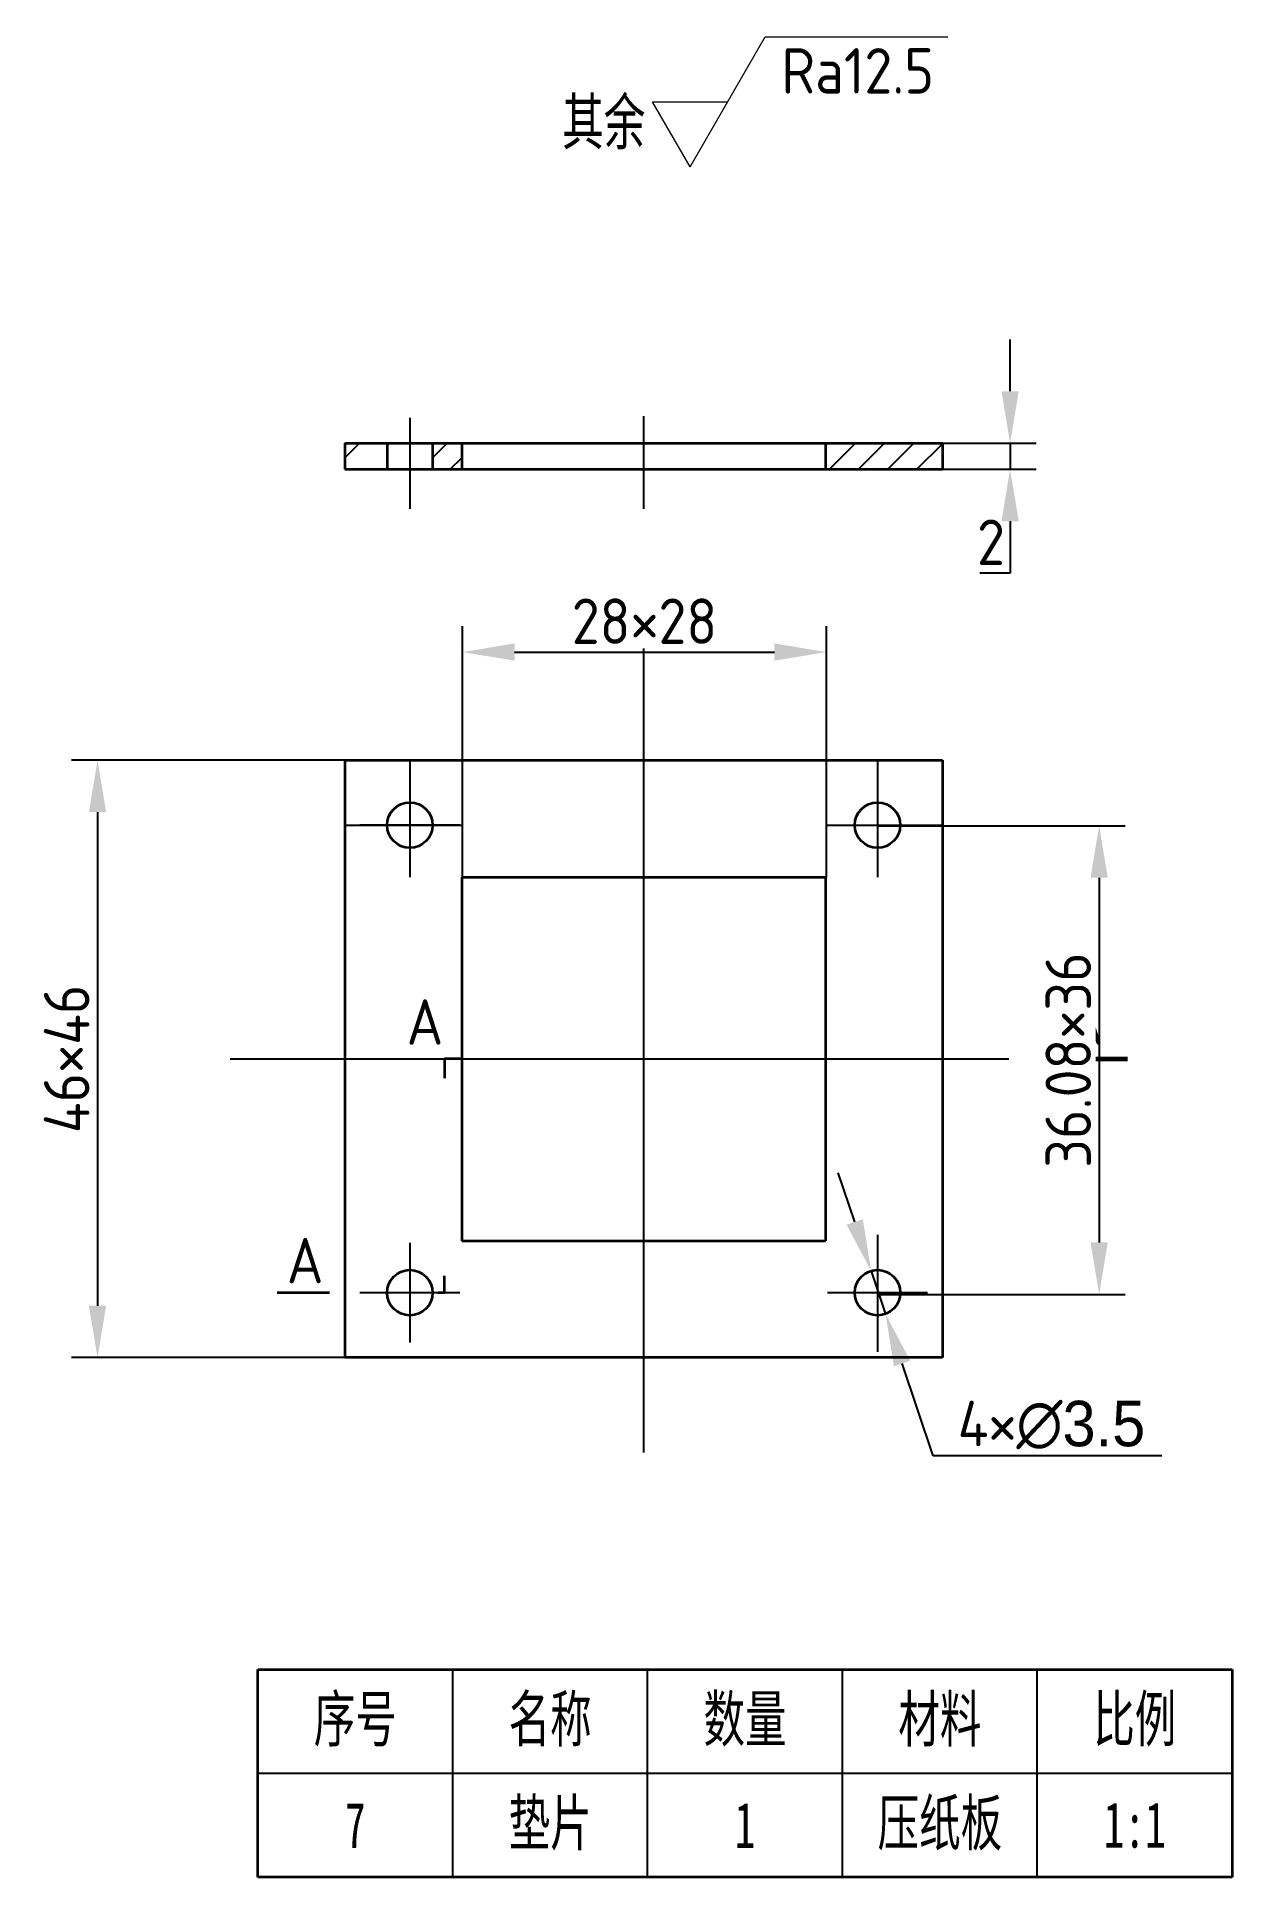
# Model space of a CAD drawing. Header units: millimetres. Extents: x 2455 to 2547, y 2188 to 2330.
import ezdxf

# ---------------------------------------------------------------- set-up
doc = ezdxf.new("R2010")
doc.units = ezdxf.units.MM
doc.linetypes.add('CENTERX2', pattern=[101.6, 63.5, -12.7, 12.7, -12.7])
doc.linetypes.add('HIDDENX2', pattern=[19.05, 12.7, -6.35])
for name, color, linetype in [('中心线', 1, 'CENTERX2'), ('标注', 3, 'Continuous'), ('细实线', 7, 'Continuous'), ('虚线', 7, 'HIDDENX2')]:
    doc.layers.add(name, color=color, linetype=linetype)
doc.layers.add('粗实线', color=7, linetype='Continuous', lineweight=35)
doc.styles.add('ISOCP', font='isocp.shx', dxfattribs={"height": 3.5})
doc.styles.add('仿宋', font='simfang.ttf', dxfattribs={"width": 0.67, "height": 3.5})
doc.styles.add('长仿宋体', font='simfang.ttf', dxfattribs={"width": 0.67, "height": 3.5})
doc.dimstyles.new('ISO-25$0', dxfattribs={"dimtxt": 3.5, "dimasz": 4, "dimexe": 2, "dimexo": 0, "dimtad": 1, "dimtoh": 1, "dimdsep": 46, "dimtxsty": 'ISOCP', "dimcen": 2.5, "dimadec": 0, "dimazin": 0, "dimtfac": 1, "dimtmove": 0, "dimatfit": 3, "dimfxl": 1, "dimtfill": 1, "dimarcsym": 0})
doc.dimstyles.new('ISO-25$3', dxfattribs={"dimtxt": 3.5, "dimasz": 4, "dimexe": 2, "dimexo": 0, "dimtad": 1, "dimtoh": 1, "dimdsep": 46, "dimtxsty": 'ISOCP', "dimcen": 2.5, "dimadec": 0, "dimazin": 0, "dimtfac": 1, "dimtmove": 0, "dimatfit": 3, "dimfxl": 1, "dimtfill": 1, "dimarcsym": 0})

# ---------------------------------------------------------------- blocks, each defined once
blk = doc.blocks.new('*D12')
at = {"layer": 'Defpoints', "color": 0, "ltscale": 0.01, "transparency": 16777216}
for p in [(2478.92, 2273.87), (2459.88, 2227.87), (2478.92, 2227.87)]:
    blk.add_point(p, dxfattribs=at)
at = {"layer": '标注', "color": 0, "lineweight": -2, "ltscale": 0.01, "transparency": 16777216}
for p, q in [((2478.92, 2273.87), (2457.88, 2273.87)), ((2459.88, 2269.87), (2459.88, 2231.87)), ((2478.92, 2227.87), (2457.88, 2227.87))]:
    blk.add_line(p, q, dxfattribs=at)
at = {"layer": '标注', "color": 0, "ltscale": 0.01, "transparency": 16777216}
for points in [[(2459.21, 2269.87), (2460.54, 2269.87), (2459.88, 2273.87)], [(2459.21, 2231.87), (2460.54, 2231.87), (2459.88, 2227.87)]]:
    blk.add_solid(points, dxfattribs=at)
at = {"layer": '标注', "color": 0, "ltscale": 0.01, "transparency": 16777216, "insert": (2457.5, 2250.87), "char_height": 3.5, "attachment_point": 5, "rotation": 90, "style": 'ISOCP', "bg_fill": 3, "box_fill_scale": 1.1, "bg_fill_color": 256, "bg_fill_true_color": 13158600, "bg_fill_transparency": 0}
blk.add_mtext('46×46', dxfattribs=at)
blk = doc.blocks.new('*D13')
at = {"layer": 'Defpoints', "color": 0, "ltscale": 0.01, "transparency": 16777216}
for p in [(2519.98, 2268.82), (2519.98, 2232.74), (2536.98, 2232.74)]:
    blk.add_point(p, dxfattribs=at)
at = {"layer": '标注', "color": 0, "lineweight": -2, "ltscale": 0.01, "transparency": 16777216}
for p, q in [((2519.98, 2268.82), (2538.98, 2268.82)), ((2536.98, 2264.82), (2536.98, 2236.74)), ((2519.98, 2232.74), (2538.98, 2232.74))]:
    blk.add_line(p, q, dxfattribs=at)
at = {"layer": '标注', "color": 0, "ltscale": 0.01, "transparency": 16777216}
for points in [[(2536.31, 2264.82), (2537.64, 2264.82), (2536.98, 2268.82)], [(2536.31, 2236.74), (2537.64, 2236.74), (2536.98, 2232.74)]]:
    blk.add_solid(points, dxfattribs=at)
at = {"layer": '标注', "color": 0, "ltscale": 0.01, "transparency": 16777216, "insert": (2534.6, 2250.78), "char_height": 3.5, "attachment_point": 5, "rotation": 90, "style": 'ISOCP', "bg_fill": 3, "box_fill_scale": 1.1, "bg_fill_color": 256, "bg_fill_true_color": 13158600, "bg_fill_transparency": 0}
blk.add_mtext('36.08×36', dxfattribs=at)
blk = doc.blocks.new('*D14')
at = {"layer": 'Defpoints', "color": 0, "ltscale": 0.01, "transparency": 16777216}
for p in [(2515.98, 2282.19), (2487.98, 2264.87), (2515.98, 2264.87)]:
    blk.add_point(p, dxfattribs=at)
at = {"layer": '标注', "color": 0, "lineweight": -2, "ltscale": 0.01, "transparency": 16777216}
for p, q in [((2487.98, 2264.87), (2487.98, 2284.19)), ((2515.98, 2264.87), (2515.98, 2284.19)), ((2491.98, 2282.19), (2511.98, 2282.19))]:
    blk.add_line(p, q, dxfattribs=at)
at = {"layer": '标注', "color": 0, "ltscale": 0.01, "transparency": 16777216}
for points in [[(2491.98, 2282.86), (2491.98, 2281.53), (2487.98, 2282.19)], [(2511.98, 2282.86), (2511.98, 2281.53), (2515.98, 2282.19)]]:
    blk.add_solid(points, dxfattribs=at)
at = {"layer": '标注', "color": 0, "ltscale": 0.01, "transparency": 16777216, "insert": (2501.98, 2284.57), "char_height": 3.5, "attachment_point": 5, "style": 'ISOCP', "bg_fill": 3, "box_fill_scale": 1.1, "bg_fill_color": 256, "bg_fill_true_color": 13158600, "bg_fill_transparency": 0}
blk.add_mtext('28×28', dxfattribs=at)
blk = doc.blocks.new('*D15')
at = {"layer": 'Defpoints', "color": 0, "ltscale": 0.01, "transparency": 16777216}
for p in [(2519.43, 2234.53), (2520.54, 2231.21)]:
    blk.add_point(p, dxfattribs=at)
at = {"layer": '标注', "color": 0, "lineweight": -2, "ltscale": 0.01, "transparency": 16777216}
for p, q in [((2518.16, 2238.32), (2516.89, 2242.11)), ((2519.43, 2234.53), (2520.54, 2231.21)), ((2524.2, 2220.3), (2521.81, 2227.42)), ((2541.8, 2220.3), (2524.2, 2220.3))]:
    blk.add_line(p, q, dxfattribs=at)
at = {"layer": '标注', "color": 0, "ltscale": 0.01, "transparency": 16777216}
for points in [[(2518.79, 2238.53), (2517.53, 2238.11), (2519.43, 2234.53)], [(2522.44, 2227.63), (2521.18, 2227.2), (2520.54, 2231.21)]]:
    blk.add_solid(points, dxfattribs=at)
at = {"layer": '标注', "color": 0, "ltscale": 0.01, "transparency": 16777216, "insert": (2533.31, 2222.68), "char_height": 3.5, "attachment_point": 5, "style": 'ISOCP', "bg_fill": 3, "box_fill_scale": 1.1, "bg_fill_color": 256, "bg_fill_true_color": 13158600, "bg_fill_transparency": 0}
blk.add_mtext('4×{\\fGulim|b0|i0|c134|p0;∅3.5}', dxfattribs=at)
blk = doc.blocks.new('*D16')
at = {"layer": 'Defpoints', "color": 0, "ltscale": 0.01, "transparency": 16777216}
for p in [(2524.92, 2298.27), (2524.92, 2296.27), (2530.12, 2296.27)]:
    blk.add_point(p, dxfattribs=at)
at = {"layer": '标注', "color": 0, "lineweight": -2, "ltscale": 0.01, "transparency": 16777216}
for p, q in [((2530.12, 2302.27), (2530.12, 2306.27)), ((2524.92, 2298.27), (2532.12, 2298.27)), ((2530.12, 2298.27), (2530.12, 2296.27)), ((2524.92, 2296.27), (2532.12, 2296.27)), ((2530.12, 2292.27), (2530.12, 2288.27)), ((2530.12, 2288.27), (2527.8, 2288.27))]:
    blk.add_line(p, q, dxfattribs=at)
at = {"layer": '标注', "color": 0, "ltscale": 0.01, "transparency": 16777216}
for points in [[(2529.46, 2302.27), (2530.79, 2302.27), (2530.12, 2298.27)], [(2529.46, 2292.27), (2530.79, 2292.27), (2530.12, 2296.27)]]:
    blk.add_solid(points, dxfattribs=at)
at = {"layer": '标注', "color": 0, "ltscale": 0.01, "transparency": 16777216, "insert": (2528.65, 2290.65), "char_height": 3.5, "attachment_point": 5, "style": 'ISOCP'}
blk.add_mtext('2', dxfattribs=at)
blk = doc.blocks.new('小明细框')
at = {"lineweight": 35}
for p, q in [((-75, 0), (-75, 16)), ((-75, 16), (0, 16)), ((0, 16), (0, 0)), ((0, 0), (-75, 0))]:
    blk.add_line(p, q, dxfattribs=at)
at = {"lineweight": -3}
for p, q in [((-60, 0), (-60, 16)), ((-45, 0), (-45, 16)), ((-30, 0), (-30, 16)), ((-15, 0), (-15, 16)), ((-75, 8), (0, 8))]:
    blk.add_line(p, q, dxfattribs=at)
at = {"lineweight": 35, "char_height": 3.5, "attachment_point": 5, "style": '仿宋'}
for s, insert in [('\\pxqc;序号', (-67.5, 12)), ('\\pxqc;名称', (-52.5, 12)), ('\\pxqc;数量', (-37.5, 12)), ('\\pxqc;材料', (-22.5, 12)), ('\\pxqc;比例', (-7.5, 12))]:
    blk.add_mtext_dynamic_manual_height_columns(s, width=15, gutter_width=17.5, heights=[0], dxfattribs=dict(at, insert=insert))
blk = doc.blocks.new('去除表面')
at = {"layer": '标注', "lineweight": 0}
for p, q in [((0, 0), (5.77, 10)), ((0, 0), (-2.89, 5)), ((-2.89, 5), (2.89, 5))]:
    blk.add_line(p, q, dxfattribs=at)
blk = doc.blocks.new('去除材料')
at = {"layer": '粗实线', "color": 3, "lineweight": 0}
blk.add_line((5.77, 10), (19.84, 10), dxfattribs=at)
blk.add_blockref('去除表面', (0, 0), dxfattribs=at)
blk = doc.blocks.new('RA12.5NEW')
at = {"color": 3, "lineweight": 35}
blk.add_blockref('去除材料', (0, 0), dxfattribs=at)
at = {"color": 3, "lineweight": 0, "insert": (7.03, 9.13), "char_height": 3.5, "attachment_point": 1, "style": 'ISOCP'}
blk.add_mtext_dynamic_manual_height_columns('Ra12.5', width=14.0667, gutter_width=17.5, heights=[0], dxfattribs=at)

msp = doc.modelspace()

# ---------------------------------------------------------------- hatches: boundary and pattern name
at = {"layer": '细实线', "transparency": 33554687}
h = msp.add_hatch(dxfattribs=at)
h.set_pattern_fill('ANSI31', color=256, scale=0.5)
h.set_pattern_definition([(45, (-397.8522, -13.873), (-1.122532, 1.122532), [])])
h.paths.add_polyline_path([(2487.916, 2296.272), (2487.916, 2298.272), (2485.666, 2298.272), (2485.666, 2296.272)])
h.paths.add_polyline_path([(2515.916, 2298.272), (2515.916, 2296.272), (2524.916, 2296.272), (2524.916, 2298.272)])
at = {"layer": '虚线'}
h = msp.add_hatch(dxfattribs=at)
h.set_pattern_fill('ANSI31', color=256)
h.set_pattern_definition([(45, (-397.8522, -13.873), (-2.245064, 2.245064), [])])
h.paths.add_polyline_path([(2478.916, 2298.272), (2478.916, 2296.272), (2482.166, 2296.272), (2482.166, 2298.272)])

# ---------------------------------------------------------------- linework, layer by layer
at = {"layer": '中心线'}
for p, q in [((2483.916, 2300.238), (2483.916, 2293.212)), ((2501.916, 2300.357), (2501.916, 2293.212)), ((2501.916, 2284.065), (2501.916, 2217.405)), ((2483.916, 2273.868), (2483.916, 2264.868)), ((2519.916, 2273.868), (2519.916, 2264.868)), ((2478.916, 2268.868), (2487.916, 2268.868)), ((2487.755, 2268.868), (2480.078, 2268.868)), ((2515.916, 2268.868), (2524.916, 2268.868)), ((2470.093, 2250.868), (2530.015, 2250.868)), ((2483.916, 2236.707), (2483.916, 2229.029)), ((2519.916, 2237.313), (2519.916, 2228.313)), ((2487.755, 2232.868), (2480.078, 2232.868)), ((2523.755, 2232.868), (2516.078, 2232.868))]:
    msp.add_line(p, q, dxfattribs=at)
at = {"layer": '粗实线'}
for p, q in [((2478.916, 2298.272), (2478.916, 2296.272)), ((2478.916, 2298.272), (2524.916, 2298.272)), ((2482.166, 2298.272), (2482.166, 2296.272)), ((2485.666, 2298.272), (2485.666, 2296.272)), ((2487.916, 2298.272), (2487.916, 2296.272)), ((2515.916, 2298.272), (2515.916, 2296.272)), ((2524.916, 2298.272), (2524.916, 2296.272)), ((2478.916, 2296.272), (2524.916, 2296.272)), ((2478.916, 2273.868), (2478.916, 2227.868)), ((2478.916, 2273.868), (2524.916, 2273.868)), ((2524.916, 2273.868), (2524.916, 2227.868)), ((2487.916, 2264.868), (2487.916, 2236.868)), ((2487.916, 2264.868), (2515.916, 2264.868)), ((2515.916, 2264.868), (2515.916, 2236.868)), ((2487.916, 2250.868), (2486.586, 2250.868)), ((2486.586, 2250.868), (2486.586, 2249.386)), ((2487.916, 2236.868), (2515.916, 2236.868)), ((2486.586, 2232.868), (2486.586, 2234.159)), ((2477.739, 2232.868), (2473.693, 2232.868)), ((2486.586, 2232.868), (2486.093, 2232.868)), ((2524.916, 2227.868), (2478.916, 2227.868))]:
    msp.add_line(p, q, dxfattribs=at)
at = {"layer": '粗实线', "const_width": 0.35}
msp.add_lwpolyline([(2532.759, 2250.868), (2539.17, 2250.868)], dxfattribs=at)
at = {"layer": '粗实线'}
for centre in [(2483.916, 2268.868), (2519.916, 2268.868), (2483.916, 2232.868), (2519.916, 2232.868)]:
    msp.add_circle(centre, 1.75, dxfattribs=at)

# ---------------------------------------------------------------- block references
at = {"layer": '细实线'}
for name, p in [('RA12.5NEW', (2505.489, 2319.565)), ('小明细框', (2547.218, 2187.866))]:
    msp.add_blockref(name, p, dxfattribs=at)

# ---------------------------------------------------------------- texts
at = {"layer": '粗实线', "char_height": 3.5, "attachment_point": 1, "style": 'ISOCP'}
for insert in [(2483.667, 2255.467), (2534.48, 2255.467), (2474.445, 2237.096)]:
    msp.add_mtext_dynamic_manual_height_columns('A', width=5.12972, gutter_width=17.5, heights=[0], dxfattribs=dict(at, insert=insert))
at = {"layer": '细实线', "char_height": 3.5}
for s, width, insert, attachment_point, style in [('{\\C3;其余}', 7.98759, (2495.645, 2324.78), 1, '长仿宋体'), ('\\pxqc;7', 15, (2479.718, 2191.866), 5, '长仿宋体'), ('垫片', 15, (2494.718, 2191.866), 5, '长仿宋体'), ('\\pxqc;1', 15, (2509.718, 2191.866), 5, '仿宋'), ('压纸板', 15, (2524.718, 2191.866), 5, '长仿宋体'), ('\\pxqc;1:1', 15, (2539.718, 2191.866), 5, '长仿宋体')]:
    msp.add_mtext_dynamic_manual_height_columns(s, width=width, gutter_width=17.5, heights=[0], dxfattribs=dict(at, insert=insert, attachment_point=attachment_point, style=style))

# ---------------------------------------------------------------- dimensions: what is measured, and where the dimension line sits
at = {"layer": '标注', "ltscale": 0.01}
dim = msp.add_linear_dim(base=(2530.122, 2296.272), p1=(2524.916, 2298.272), p2=(2524.916, 2296.272), angle=90, dimstyle='ISO-25$0', override={"dimtfill": 0}, dxfattribs=at)
dim.commit()
dim.dimension.update_dxf_attribs({"geometry": '*D16', "text_midpoint": (2528.648, 2288.272), "dimtype": 160})

# ---------------------------------------------------------------- next in the draw order: dimensions: what is measured, and where the dimension line sits
dim = msp.add_linear_dim(base=(2515.984, 2282.194), p1=(2487.984, 2264.868), p2=(2515.984, 2264.868), text='<>×28', dimstyle='ISO-25$0', override={"dimtxsty": 'ISOCP'}, dxfattribs=at)
dim.commit()
dim.dimension.update_dxf_attribs({"geometry": '*D14', "text_midpoint": (2501.984, 2284.57)})
for base, p1, p2, text, picture, middle in [((2459.876, 2227.868), (2478.916, 2273.868), (2478.916, 2227.868), '<>×46', '*D12', (2457.501, 2250.868)), ((2536.977, 2232.742), (2519.984, 2268.824), (2519.984, 2232.742), '<>×36', '*D13', (2534.602, 2250.783))]:
    dim = msp.add_linear_dim(base=base, p1=p1, p2=p2, angle=90, text=text, dimstyle='ISO-25$0', override={"dimtxsty": 'ISOCP'}, dxfattribs=at)
    dim.commit()
    dim.dimension.update_dxf_attribs({"geometry": picture, "text_midpoint": middle})

# ---------------------------------------------------------------- next in the draw order: dimensions: what is measured, and where the dimension line sits
dim = msp.add_diameter_dim_2p(p1=(2519.428, 2234.527), p2=(2520.541, 2231.209), text='4×{\\fGulim|b0|i0|c134|p0;<>}', dimstyle='ISO-25$3', override={"dimdec": 1, "dimtxsty": 'ISOCP'}, dxfattribs=at)
dim.commit()
dim.dimension.update_dxf_attribs({"geometry": '*D15', "text_midpoint": (2533.308, 2222.68)})

doc.saveas('drawing.dxf')
